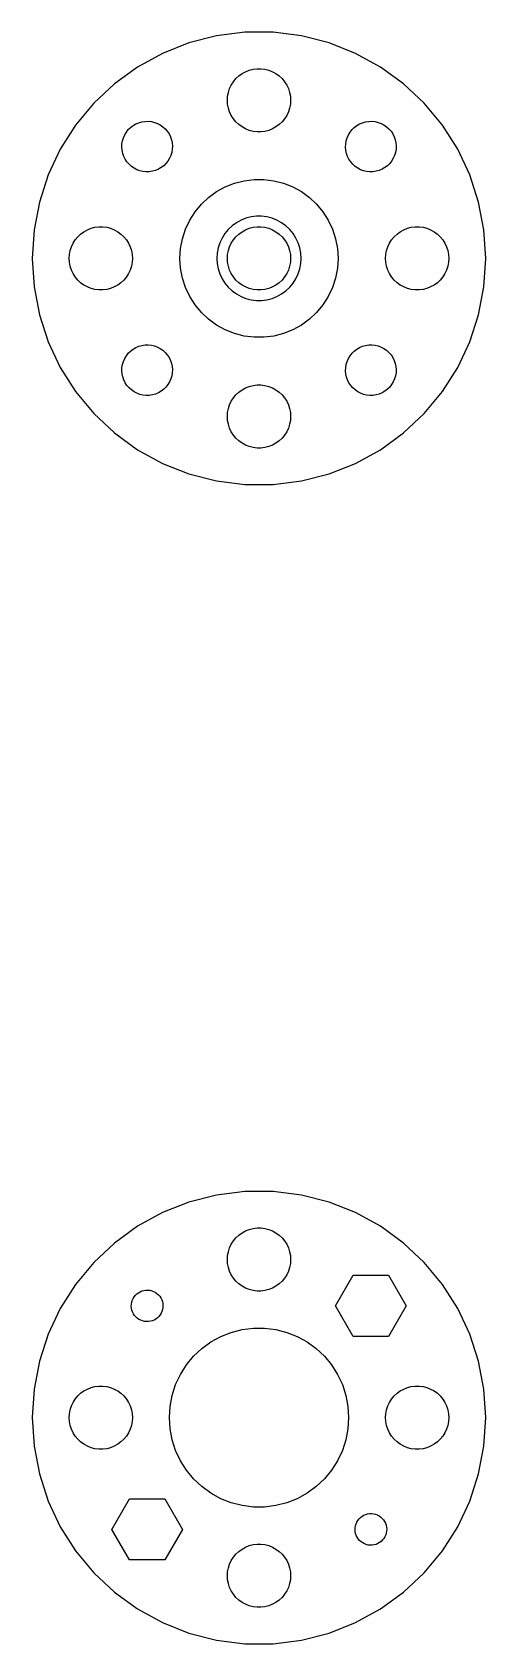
# Model space of a CAD drawing. Header units: metres. Extents: x -22 to 22, y -21 to 351.
# Drawn here: x -21.5 to 21.5, y 198.5 to 351.5 of the extents above; entities that cross this region are included whole.
import ezdxf

# ---------------------------------------------------------------- set-up
doc = ezdxf.new("R2010")
doc.units = ezdxf.units.M

msp = doc.modelspace()

# ---------------------------------------------------------------- linework, layer by layer
for p, q in [((-6.64386, 350.448), (-9.15425, 349.454)), ((-4.02869, 351.119), (-6.64386, 350.448)), ((-1.34999, 351.458), (-4.02869, 351.119)), ((1.34999, 351.458), (-1.34999, 351.458)), ((4.02869, 351.119), (1.34999, 351.458)), ((6.64386, 350.448), (4.02869, 351.119)), ((9.15425, 349.454), (6.64386, 350.448)), ((-9.15425, 349.454), (-11.5203, 348.153)), ((11.5203, 348.153), (9.15425, 349.454)), ((-11.5203, 348.153), (-13.7046, 346.566)), ((-2.1869, 347.054), (-1.91226, 347.312)), ((-1.91226, 347.312), (-1.60747, 347.533)), ((-1.60747, 347.533), (-1.27733, 347.714)), ((-1.27733, 347.714), (-0.927048, 347.853)), ((-0.927048, 347.853), (-0.562134, 347.947)), ((-0.562134, 347.947), (-0.18837, 347.994)), ((-0.18837, 347.994), (0.18837, 347.994)), ((0.18837, 347.994), (0.562134, 347.947)), ((0.562134, 347.947), (0.927048, 347.853)), ((0.927048, 347.853), (1.27733, 347.714)), ((1.27733, 347.714), (1.60747, 347.533)), ((1.60747, 347.533), (1.91226, 347.312)), ((1.91226, 347.312), (2.1869, 347.054)), ((13.7046, 346.566), (11.5203, 348.153)), ((-13.7046, 346.566), (-15.6728, 344.718)), ((-2.97633, 345.376), (-2.90575, 345.746)), ((-2.90575, 345.746), (-2.78932, 346.104)), ((-2.78932, 346.104), (-2.62891, 346.445)), ((-2.62891, 346.445), (-2.42705, 346.763)), ((-2.42705, 346.763), (-2.1869, 347.054)), ((2.1869, 347.054), (2.42705, 346.763)), ((2.42705, 346.763), (2.62891, 346.445)), ((2.62891, 346.445), (2.78932, 346.104)), ((2.78932, 346.104), (2.90575, 345.746)), ((2.90575, 345.746), (2.97633, 345.376)), ((15.6728, 344.718), (13.7046, 346.566)), ((-15.6728, 344.718), (-17.3939, 342.637)), ((-3, 345), (-2.97633, 345.376)), ((-2.97633, 344.624), (-3, 345)), ((-2.90575, 344.254), (-2.97633, 344.624)), ((-2.78932, 343.896), (-2.90575, 344.254)), ((2.90575, 344.254), (2.78932, 343.896)), ((2.97633, 344.624), (2.90575, 344.254)), ((2.97633, 345.376), (3, 345)), ((3, 345), (2.97633, 344.624)), ((17.3939, 342.637), (15.6728, 344.718)), ((-17.3939, 342.637), (-18.8406, 340.358)), ((-12.1752, 342.424), (-11.9351, 342.606)), ((-11.9351, 342.606), (-11.6741, 342.757)), ((-11.6741, 342.757), (-11.3963, 342.873)), ((-11.3963, 342.873), (-11.106, 342.955)), ((-11.106, 342.955), (-10.8078, 342.999)), ((-10.8078, 342.999), (-10.5065, 343.005)), ((-10.5065, 343.005), (-10.2067, 342.973)), ((-10.2067, 342.973), (-9.91331, 342.905)), ((-9.91331, 342.905), (-9.63083, 342.799)), ((-9.63083, 342.799), (-9.36372, 342.66)), ((-9.36372, 342.66), (-9.11624, 342.488)), ((-2.62891, 343.555), (-2.78932, 343.896)), ((-2.42705, 343.237), (-2.62891, 343.555)), ((-2.1869, 342.946), (-2.42705, 343.237)), ((-1.91226, 342.688), (-2.1869, 342.946)), ((-1.60747, 342.467), (-1.91226, 342.688)), ((1.91226, 342.688), (1.60747, 342.467)), ((2.1869, 342.946), (1.91226, 342.688)), ((2.42705, 343.237), (2.1869, 342.946)), ((2.62891, 343.555), (2.42705, 343.237)), ((2.78932, 343.896), (2.62891, 343.555)), ((9.03879, 342.424), (9.27885, 342.606)), ((9.27885, 342.606), (9.53987, 342.757)), ((9.53987, 342.757), (9.81772, 342.873)), ((9.81772, 342.873), (10.108, 342.955)), ((10.108, 342.955), (10.4062, 342.999)), ((10.4062, 342.999), (10.7075, 343.005)), ((10.7075, 343.005), (11.0072, 342.973)), ((11.0072, 342.973), (11.3007, 342.905)), ((11.3007, 342.905), (11.5832, 342.799)), ((11.5832, 342.799), (11.8503, 342.66)), ((11.8503, 342.66), (12.0977, 342.488)), ((18.8406, 340.358), (17.3939, 342.637)), ((-12.9939, 340.858), (-12.9436, 341.155)), ((-12.9436, 341.155), (-12.8565, 341.444)), ((-12.8565, 341.444), (-12.7339, 341.719)), ((-12.7339, 341.719), (-12.5777, 341.977)), ((-12.5777, 341.977), (-12.3905, 342.213)), ((-12.3905, 342.213), (-12.1752, 342.424)), ((-9.11624, 342.488), (-8.89226, 342.286)), ((-8.89226, 342.286), (-8.69533, 342.058)), ((-8.69533, 342.058), (-8.52853, 341.807)), ((-8.52853, 341.807), (-8.39452, 341.537)), ((-8.39452, 341.537), (-8.29539, 341.252)), ((-8.29539, 341.252), (-8.23274, 340.958)), ((-1.27733, 342.286), (-1.60747, 342.467)), ((-0.927048, 342.147), (-1.27733, 342.286)), ((-0.562134, 342.053), (-0.927048, 342.147)), ((-0.18837, 342.006), (-0.562134, 342.053)), ((0.18837, 342.006), (-0.18837, 342.006)), ((0.562134, 342.053), (0.18837, 342.006)), ((0.927048, 342.147), (0.562134, 342.053)), ((1.27733, 342.286), (0.927048, 342.147)), ((1.60747, 342.467), (1.27733, 342.286)), ((8.22014, 340.858), (8.2704, 341.155)), ((8.2704, 341.155), (8.35751, 341.444)), ((8.35751, 341.444), (8.4801, 341.719)), ((8.4801, 341.719), (8.63623, 341.977)), ((8.63623, 341.977), (8.82344, 342.213)), ((8.82344, 342.213), (9.03879, 342.424)), ((12.0977, 342.488), (12.3217, 342.286)), ((12.3217, 342.286), (12.5187, 342.058)), ((12.5187, 342.058), (12.6855, 341.807)), ((12.6855, 341.807), (12.8195, 341.537)), ((12.8195, 341.537), (12.9186, 341.252)), ((12.9186, 341.252), (12.9812, 340.958)), ((-18.8406, 340.358), (-19.9902, 337.915)), ((-13.0065, 340.557), (-12.9939, 340.858)), ((-12.9812, 340.256), (-13.0065, 340.557)), ((-12.9186, 339.962), (-12.9812, 340.256)), ((-12.8195, 339.677), (-12.9186, 339.962)), ((-12.6855, 339.407), (-12.8195, 339.677)), ((-8.4801, 339.495), (-8.63623, 339.237)), ((-8.35751, 339.77), (-8.4801, 339.495)), ((-8.2704, 340.059), (-8.35751, 339.77)), ((-8.22014, 340.356), (-8.2704, 340.059)), ((-8.23274, 340.958), (-8.20752, 340.657)), ((-8.20752, 340.657), (-8.22014, 340.356)), ((8.20752, 340.557), (8.22014, 340.858)), ((8.23274, 340.256), (8.20752, 340.557)), ((8.29539, 339.962), (8.23274, 340.256)), ((8.39452, 339.677), (8.29539, 339.962)), ((8.52853, 339.407), (8.39452, 339.677)), ((12.7339, 339.495), (12.5777, 339.237)), ((12.8565, 339.77), (12.7339, 339.495)), ((12.9436, 340.059), (12.8565, 339.77)), ((12.9939, 340.356), (12.9436, 340.059)), ((12.9812, 340.958), (13.0065, 340.657)), ((13.0065, 340.657), (12.9939, 340.356)), ((19.9902, 337.915), (18.8406, 340.358)), ((-12.5187, 339.156), (-12.6855, 339.407)), ((-12.3217, 338.928), (-12.5187, 339.156)), ((-12.0977, 338.726), (-12.3217, 338.928)), ((-11.8503, 338.554), (-12.0977, 338.726)), ((-11.5832, 338.414), (-11.8503, 338.554)), ((-11.3007, 338.309), (-11.5832, 338.414)), ((-11.0072, 338.241), (-11.3007, 338.309)), ((-10.7075, 338.209), (-11.0072, 338.241)), ((-10.4062, 338.215), (-10.7075, 338.209)), ((-10.108, 338.259), (-10.4062, 338.215)), ((-9.81772, 338.34), (-10.108, 338.259)), ((-9.53987, 338.457), (-9.81772, 338.34)), ((-9.27885, 338.608), (-9.53987, 338.457)), ((-9.03879, 338.79), (-9.27885, 338.608)), ((-8.82344, 339.001), (-9.03879, 338.79)), ((-8.63623, 339.237), (-8.82344, 339.001)), ((8.69533, 339.156), (8.52853, 339.407)), ((8.89226, 338.928), (8.69533, 339.156)), ((9.11624, 338.726), (8.89226, 338.928)), ((9.36372, 338.554), (9.11624, 338.726)), ((9.63083, 338.414), (9.36372, 338.554)), ((9.91331, 338.309), (9.63083, 338.414)), ((10.2067, 338.241), (9.91331, 338.309)), ((10.5065, 338.209), (10.2067, 338.241)), ((10.8078, 338.215), (10.5065, 338.209)), ((11.106, 338.259), (10.8078, 338.215)), ((11.3963, 338.34), (11.106, 338.259)), ((11.6741, 338.457), (11.3963, 338.34)), ((11.9351, 338.608), (11.6741, 338.457)), ((12.1752, 338.79), (11.9351, 338.608)), ((12.3905, 339.001), (12.1752, 338.79)), ((12.5777, 339.237), (12.3905, 339.001)), ((-19.9902, 337.915), (-20.8245, 335.347)), ((-4.01869, 336.332), (-3.19334, 336.786)), ((-3.19334, 336.786), (-2.31763, 337.133)), ((-2.31763, 337.133), (-1.40535, 337.367)), ((-1.40535, 337.367), (-0.470917, 337.485)), ((-0.470917, 337.485), (0.470917, 337.485)), ((0.470917, 337.485), (1.40535, 337.367)), ((1.40535, 337.367), (2.31763, 337.133)), ((2.31763, 337.133), (3.19334, 336.786)), ((3.19334, 336.786), (4.01869, 336.332)), ((20.8245, 335.347), (19.9902, 337.915)), ((-20.8245, 335.347), (-21.3305, 332.695)), ((-6.06763, 334.408), (-5.46725, 335.134)), ((-5.46725, 335.134), (-4.78067, 335.779)), ((-4.78067, 335.779), (-4.01869, 336.332)), ((4.01869, 336.332), (4.78067, 335.779)), ((4.78067, 335.779), (5.46725, 335.134)), ((5.46725, 335.134), (6.06763, 334.408)), ((21.3305, 332.695), (20.8245, 335.347)), ((-6.97331, 332.761), (-6.5723, 333.613)), ((-6.5723, 333.613), (-6.06763, 334.408)), ((-2.1433, 333.377), (-2.54968, 333.082)), ((-1.70311, 333.619), (-2.1433, 333.377)), ((-1.23605, 333.804), (-1.70311, 333.619)), ((-0.749512, 333.929), (-1.23605, 333.804)), ((-0.25116, 333.992), (-0.749512, 333.929)), ((0.25116, 333.992), (-0.25116, 333.992)), ((0.749512, 333.929), (0.25116, 333.992)), ((1.23605, 333.804), (0.749512, 333.929)), ((1.70311, 333.619), (1.23605, 333.804)), ((2.1433, 333.377), (1.70311, 333.619)), ((2.54968, 333.082), (2.1433, 333.377)), ((6.06763, 334.408), (6.5723, 333.613)), ((6.5723, 333.613), (6.97331, 332.761)), ((-21.3305, 332.695), (-21.5, 330)), ((-17.427, 331.763), (-17.1869, 332.054)), ((-17.1869, 332.054), (-16.9123, 332.312)), ((-16.9123, 332.312), (-16.6075, 332.533)), ((-16.6075, 332.533), (-16.2773, 332.714)), ((-16.2773, 332.714), (-15.927, 332.853)), ((-15.927, 332.853), (-15.5621, 332.947)), ((-15.5621, 332.947), (-15.1884, 332.994)), ((-15.1884, 332.994), (-14.8116, 332.994)), ((-14.8116, 332.994), (-14.4379, 332.947)), ((-14.4379, 332.947), (-14.0729, 332.853)), ((-14.0729, 332.853), (-13.7227, 332.714)), ((-13.7227, 332.714), (-13.3925, 332.533)), ((-13.3925, 332.533), (-13.0877, 332.312)), ((-13.0877, 332.312), (-12.8131, 332.054)), ((-12.8131, 332.054), (-12.5729, 331.763)), ((-7.44086, 330.94), (-7.26436, 331.865)), ((-7.26436, 331.865), (-6.97331, 332.761)), ((-3.50522, 331.927), (-3.7191, 331.472)), ((-3.23605, 332.351), (-3.50522, 331.927)), ((-2.91586, 332.738), (-3.23605, 332.351)), ((-2.54968, 333.082), (-2.91586, 332.738)), ((-2.42705, 331.763), (-2.1869, 332.054)), ((-2.1869, 332.054), (-1.91226, 332.312)), ((-1.91226, 332.312), (-1.60747, 332.533)), ((-1.60747, 332.533), (-1.27733, 332.714)), ((-1.27733, 332.714), (-0.927048, 332.853)), ((-0.927048, 332.853), (-0.562134, 332.947)), ((-0.562134, 332.947), (-0.18837, 332.994)), ((-0.18837, 332.994), (0.18837, 332.994)), ((0.18837, 332.994), (0.562134, 332.947)), ((0.562134, 332.947), (0.927048, 332.853)), ((0.927048, 332.853), (1.27733, 332.714)), ((1.27733, 332.714), (1.60747, 332.533)), ((1.60747, 332.533), (1.91226, 332.312)), ((1.91226, 332.312), (2.1869, 332.054)), ((2.1869, 332.054), (2.42705, 331.763)), ((2.91586, 332.738), (2.54968, 333.082)), ((3.23605, 332.351), (2.91586, 332.738)), ((3.50522, 331.927), (3.23605, 332.351)), ((3.7191, 331.472), (3.50522, 331.927)), ((6.97331, 332.761), (7.26436, 331.865)), ((7.26436, 331.865), (7.44086, 330.94)), ((12.5729, 331.763), (12.8131, 332.054)), ((12.8131, 332.054), (13.0877, 332.312)), ((13.0877, 332.312), (13.3925, 332.533)), ((13.3925, 332.533), (13.7227, 332.714)), ((13.7227, 332.714), (14.0729, 332.853)), ((14.0729, 332.853), (14.4379, 332.947)), ((14.4379, 332.947), (14.8116, 332.994)), ((14.8116, 332.994), (15.1884, 332.994)), ((15.1884, 332.994), (15.5621, 332.947)), ((15.5621, 332.947), (15.927, 332.853)), ((15.927, 332.853), (16.2773, 332.714)), ((16.2773, 332.714), (16.6075, 332.533)), ((16.6075, 332.533), (16.9123, 332.312)), ((16.9123, 332.312), (17.1869, 332.054)), ((17.1869, 332.054), (17.427, 331.763)), ((21.5, 330), (21.3305, 332.695)), ((-18, 330), (-17.9763, 330.376)), ((-17.9763, 330.376), (-17.9057, 330.746)), ((-17.9057, 330.746), (-17.7893, 331.104)), ((-17.7893, 331.104), (-17.6289, 331.445)), ((-17.6289, 331.445), (-17.427, 331.763)), ((-12.5729, 331.763), (-12.3711, 331.445)), ((-12.3711, 331.445), (-12.2107, 331.104)), ((-12.2107, 331.104), (-12.0942, 330.746)), ((-12.0942, 330.746), (-12.0237, 330.376)), ((-12.0237, 330.376), (-12, 330)), ((-7.5, 330), (-7.44086, 330.94)), ((-3.96844, 330.501), (-4, 330)), ((-3.87433, 330.995), (-3.96844, 330.501)), ((-3.7191, 331.472), (-3.87433, 330.995)), ((-3, 330), (-2.97633, 330.376)), ((-2.97633, 330.376), (-2.90575, 330.746)), ((-2.90575, 330.746), (-2.78932, 331.104)), ((-2.78932, 331.104), (-2.62891, 331.445)), ((-2.62891, 331.445), (-2.42705, 331.763)), ((2.42705, 331.763), (2.62891, 331.445)), ((2.62891, 331.445), (2.78932, 331.104)), ((2.78932, 331.104), (2.90575, 330.746)), ((2.90575, 330.746), (2.97633, 330.376)), ((2.97633, 330.376), (3, 330)), ((3.87433, 330.995), (3.7191, 331.472)), ((3.96844, 330.501), (3.87433, 330.995)), ((4, 330), (3.96844, 330.501)), ((7.44086, 330.94), (7.5, 330)), ((12, 330), (12.0237, 330.376)), ((12.0237, 330.376), (12.0942, 330.746)), ((12.0942, 330.746), (12.2107, 331.104)), ((12.2107, 331.104), (12.3711, 331.445)), ((12.3711, 331.445), (12.5729, 331.763)), ((17.427, 331.763), (17.6289, 331.445)), ((17.6289, 331.445), (17.7893, 331.104)), ((17.7893, 331.104), (17.9057, 330.746)), ((17.9057, 330.746), (17.9763, 330.376)), ((17.9763, 330.376), (18, 330)), ((-21.5, 330), (-21.3305, 327.305)), ((-17.9763, 329.624), (-18, 330)), ((-17.9057, 329.254), (-17.9763, 329.624)), ((-17.7893, 328.896), (-17.9057, 329.254)), ((-17.6289, 328.555), (-17.7893, 328.896)), ((-12.2107, 328.896), (-12.3711, 328.555)), ((-12.0942, 329.254), (-12.2107, 328.896)), ((-12.0237, 329.624), (-12.0942, 329.254)), ((-12, 330), (-12.0237, 329.624)), ((-7.44086, 329.06), (-7.5, 330)), ((-7.26436, 328.135), (-7.44086, 329.06)), ((-4, 330), (-3.96844, 329.499)), ((-3.96844, 329.499), (-3.87433, 329.005)), ((-3.87433, 329.005), (-3.7191, 328.528)), ((-2.97633, 329.624), (-3, 330)), ((-2.90575, 329.254), (-2.97633, 329.624)), ((-2.78932, 328.896), (-2.90575, 329.254)), ((-2.62891, 328.555), (-2.78932, 328.896)), ((2.78932, 328.896), (2.62891, 328.555)), ((2.90575, 329.254), (2.78932, 328.896)), ((2.97633, 329.624), (2.90575, 329.254)), ((3, 330), (2.97633, 329.624)), ((3.7191, 328.528), (3.87433, 329.005)), ((3.87433, 329.005), (3.96844, 329.499)), ((3.96844, 329.499), (4, 330)), ((7.44086, 329.06), (7.26436, 328.135)), ((7.5, 330), (7.44086, 329.06)), ((12.0237, 329.624), (12, 330)), ((12.0942, 329.254), (12.0237, 329.624)), ((12.2107, 328.896), (12.0942, 329.254)), ((12.3711, 328.555), (12.2107, 328.896)), ((17.7893, 328.896), (17.6289, 328.555)), ((17.9057, 329.254), (17.7893, 328.896)), ((17.9763, 329.624), (17.9057, 329.254)), ((18, 330), (17.9763, 329.624)), ((21.3305, 327.305), (21.5, 330)), ((-21.3305, 327.305), (-20.8245, 324.653)), ((-17.427, 328.237), (-17.6289, 328.555)), ((-17.1869, 327.946), (-17.427, 328.237)), ((-16.9123, 327.688), (-17.1869, 327.946)), ((-16.6075, 327.467), (-16.9123, 327.688)), ((-16.2773, 327.286), (-16.6075, 327.467)), ((-15.927, 327.147), (-16.2773, 327.286)), ((-13.7227, 327.286), (-14.0729, 327.147)), ((-13.3925, 327.467), (-13.7227, 327.286)), ((-13.0877, 327.688), (-13.3925, 327.467)), ((-12.8131, 327.946), (-13.0877, 327.688)), ((-12.5729, 328.237), (-12.8131, 327.946)), ((-12.3711, 328.555), (-12.5729, 328.237)), ((-6.97331, 327.239), (-7.26436, 328.135)), ((-3.7191, 328.528), (-3.50522, 328.073)), ((-3.50522, 328.073), (-3.23605, 327.649)), ((-3.23605, 327.649), (-2.91586, 327.262)), ((-2.91586, 327.262), (-2.54968, 326.918)), ((-2.42705, 328.237), (-2.62891, 328.555)), ((-2.1869, 327.946), (-2.42705, 328.237)), ((-1.91226, 327.688), (-2.1869, 327.946)), ((-1.60747, 327.467), (-1.91226, 327.688)), ((-1.27733, 327.286), (-1.60747, 327.467)), ((-0.927048, 327.147), (-1.27733, 327.286)), ((1.27733, 327.286), (0.927048, 327.147)), ((1.60747, 327.467), (1.27733, 327.286)), ((1.91226, 327.688), (1.60747, 327.467)), ((2.1869, 327.946), (1.91226, 327.688)), ((2.42705, 328.237), (2.1869, 327.946)), ((2.62891, 328.555), (2.42705, 328.237)), ((2.54968, 326.918), (2.91586, 327.262)), ((2.91586, 327.262), (3.23605, 327.649)), ((3.23605, 327.649), (3.50522, 328.073)), ((3.50522, 328.073), (3.7191, 328.528)), ((7.26436, 328.135), (6.97331, 327.239)), ((12.5729, 328.237), (12.3711, 328.555)), ((12.8131, 327.946), (12.5729, 328.237)), ((13.0877, 327.688), (12.8131, 327.946)), ((13.3925, 327.467), (13.0877, 327.688)), ((13.7227, 327.286), (13.3925, 327.467)), ((14.0729, 327.147), (13.7227, 327.286)), ((16.2773, 327.286), (15.927, 327.147)), ((16.6075, 327.467), (16.2773, 327.286)), ((16.9123, 327.688), (16.6075, 327.467)), ((17.1869, 327.946), (16.9123, 327.688)), ((17.427, 328.237), (17.1869, 327.946)), ((17.6289, 328.555), (17.427, 328.237)), ((20.8245, 324.653), (21.3305, 327.305)), ((-15.5621, 327.053), (-15.927, 327.147)), ((-15.1884, 327.006), (-15.5621, 327.053)), ((-14.8116, 327.006), (-15.1884, 327.006)), ((-14.4379, 327.053), (-14.8116, 327.006)), ((-14.0729, 327.147), (-14.4379, 327.053)), ((-6.5723, 326.387), (-6.97331, 327.239)), ((-6.06763, 325.592), (-6.5723, 326.387)), ((-2.54968, 326.918), (-2.1433, 326.623)), ((-2.1433, 326.623), (-1.70311, 326.381)), ((-1.70311, 326.381), (-1.23605, 326.196)), ((-1.23605, 326.196), (-0.749512, 326.071)), ((-0.562134, 327.053), (-0.927048, 327.147)), ((-0.749512, 326.071), (-0.25116, 326.008)), ((-0.18837, 327.006), (-0.562134, 327.053)), ((-0.25116, 326.008), (0.25116, 326.008)), ((0.18837, 327.006), (-0.18837, 327.006)), ((0.562134, 327.053), (0.18837, 327.006)), ((0.25116, 326.008), (0.749512, 326.071)), ((0.927048, 327.147), (0.562134, 327.053)), ((0.749512, 326.071), (1.23605, 326.196)), ((1.23605, 326.196), (1.70311, 326.381)), ((1.70311, 326.381), (2.1433, 326.623)), ((2.1433, 326.623), (2.54968, 326.918)), ((6.5723, 326.387), (6.06763, 325.592)), ((6.97331, 327.239), (6.5723, 326.387)), ((14.4379, 327.053), (14.0729, 327.147)), ((14.8116, 327.006), (14.4379, 327.053)), ((15.1884, 327.006), (14.8116, 327.006)), ((15.5621, 327.053), (15.1884, 327.006)), ((15.927, 327.147), (15.5621, 327.053)), ((-20.8245, 324.653), (-19.9902, 322.085)), ((-5.46725, 324.866), (-6.06763, 325.592)), ((-4.78067, 324.221), (-5.46725, 324.866)), ((-4.01869, 323.668), (-4.78067, 324.221)), ((4.78067, 324.221), (4.01869, 323.668)), ((5.46725, 324.866), (4.78067, 324.221)), ((6.06763, 325.592), (5.46725, 324.866)), ((19.9902, 322.085), (20.8245, 324.653)), ((-3.19334, 323.214), (-4.01869, 323.668)), ((-2.31763, 322.867), (-3.19334, 323.214)), ((-1.40535, 322.633), (-2.31763, 322.867)), ((2.31763, 322.867), (1.40535, 322.633)), ((3.19334, 323.214), (2.31763, 322.867)), ((4.01869, 323.668), (3.19334, 323.214)), ((-19.9902, 322.085), (-18.8406, 319.642)), ((-12.3905, 320.999), (-12.1752, 321.21)), ((-12.1752, 321.21), (-11.9351, 321.392)), ((-11.9351, 321.392), (-11.6741, 321.543)), ((-11.6741, 321.543), (-11.3963, 321.66)), ((-11.3963, 321.66), (-11.106, 321.741)), ((-11.106, 321.741), (-10.8078, 321.785)), ((-10.8078, 321.785), (-10.5065, 321.791)), ((-10.5065, 321.791), (-10.2067, 321.759)), ((-10.2067, 321.759), (-9.91331, 321.691)), ((-9.91331, 321.691), (-9.63083, 321.586)), ((-9.63083, 321.586), (-9.36372, 321.446)), ((-9.36372, 321.446), (-9.11624, 321.274)), ((-9.11624, 321.274), (-8.89226, 321.072)), ((-0.470917, 322.515), (-1.40535, 322.633)), ((0.470917, 322.515), (-0.470917, 322.515)), ((1.40535, 322.633), (0.470917, 322.515)), ((8.82344, 320.999), (9.03879, 321.21)), ((9.03879, 321.21), (9.27885, 321.392)), ((9.27885, 321.392), (9.53987, 321.543)), ((9.53987, 321.543), (9.81772, 321.66)), ((9.81772, 321.66), (10.108, 321.741)), ((10.108, 321.741), (10.4062, 321.785)), ((10.4062, 321.785), (10.7075, 321.791)), ((10.7075, 321.791), (11.0072, 321.759)), ((11.0072, 321.759), (11.3007, 321.691)), ((11.3007, 321.691), (11.5832, 321.586)), ((11.5832, 321.586), (11.8503, 321.446)), ((11.8503, 321.446), (12.0977, 321.274)), ((12.0977, 321.274), (12.3217, 321.072)), ((18.8406, 319.642), (19.9902, 322.085)), ((-18.8406, 319.642), (-17.3939, 317.363)), ((-13.0065, 319.343), (-12.9939, 319.644)), ((-12.9939, 319.644), (-12.9436, 319.941)), ((-12.9436, 319.941), (-12.8565, 320.23)), ((-12.8565, 320.23), (-12.7339, 320.505)), ((-12.7339, 320.505), (-12.5777, 320.763)), ((-12.5777, 320.763), (-12.3905, 320.999)), ((-8.89226, 321.072), (-8.69533, 320.844)), ((-8.69533, 320.844), (-8.52853, 320.593)), ((-8.52853, 320.593), (-8.39452, 320.323)), ((-8.39452, 320.323), (-8.29539, 320.038)), ((-8.29539, 320.038), (-8.23274, 319.744)), ((-8.23274, 319.744), (-8.20752, 319.443)), ((8.20752, 319.343), (8.22014, 319.644)), ((8.22014, 319.644), (8.2704, 319.941)), ((8.2704, 319.941), (8.35751, 320.23)), ((8.35751, 320.23), (8.4801, 320.505)), ((8.4801, 320.505), (8.63623, 320.763)), ((8.63623, 320.763), (8.82344, 320.999)), ((12.3217, 321.072), (12.5187, 320.844)), ((12.5187, 320.844), (12.6855, 320.593)), ((12.6855, 320.593), (12.8195, 320.323)), ((12.8195, 320.323), (12.9186, 320.038)), ((12.9186, 320.038), (12.9812, 319.744)), ((12.9812, 319.744), (13.0065, 319.443)), ((17.3939, 317.363), (18.8406, 319.642)), ((-12.9812, 319.042), (-13.0065, 319.343)), ((-12.9186, 318.748), (-12.9812, 319.042)), ((-12.8195, 318.463), (-12.9186, 318.748)), ((-12.6855, 318.193), (-12.8195, 318.463)), ((-12.5187, 317.942), (-12.6855, 318.193)), ((-8.4801, 318.281), (-8.63623, 318.023)), ((-8.35751, 318.556), (-8.4801, 318.281)), ((-8.2704, 318.845), (-8.35751, 318.556)), ((-8.22014, 319.142), (-8.2704, 318.845)), ((-8.20752, 319.443), (-8.22014, 319.142)), ((8.23274, 319.042), (8.20752, 319.343)), ((8.29539, 318.748), (8.23274, 319.042)), ((8.39452, 318.463), (8.29539, 318.748)), ((8.52853, 318.193), (8.39452, 318.463)), ((8.69533, 317.942), (8.52853, 318.193)), ((12.7339, 318.281), (12.5777, 318.023)), ((12.8565, 318.556), (12.7339, 318.281)), ((12.9436, 318.845), (12.8565, 318.556)), ((12.9939, 319.142), (12.9436, 318.845)), ((13.0065, 319.443), (12.9939, 319.142)), ((-17.3939, 317.363), (-15.6728, 315.282)), ((-12.3217, 317.714), (-12.5187, 317.942)), ((-12.0977, 317.512), (-12.3217, 317.714)), ((-11.8503, 317.34), (-12.0977, 317.512)), ((-11.5832, 317.201), (-11.8503, 317.34)), ((-11.3007, 317.095), (-11.5832, 317.201)), ((-11.0072, 317.027), (-11.3007, 317.095)), ((-10.7075, 316.995), (-11.0072, 317.027)), ((-10.4062, 317.001), (-10.7075, 316.995)), ((-10.108, 317.045), (-10.4062, 317.001)), ((-9.81772, 317.127), (-10.108, 317.045)), ((-9.53987, 317.243), (-9.81772, 317.127)), ((-9.27885, 317.394), (-9.53987, 317.243)), ((-9.03879, 317.576), (-9.27885, 317.394)), ((-8.82344, 317.787), (-9.03879, 317.576)), ((-8.63623, 318.023), (-8.82344, 317.787)), ((-2.62891, 316.445), (-2.42705, 316.763)), ((-2.42705, 316.763), (-2.1869, 317.054)), ((-2.1869, 317.054), (-1.91226, 317.312)), ((-1.91226, 317.312), (-1.60747, 317.533)), ((-1.60747, 317.533), (-1.27733, 317.714)), ((-1.27733, 317.714), (-0.927048, 317.853)), ((-0.927048, 317.853), (-0.562134, 317.947)), ((-0.562134, 317.947), (-0.18837, 317.994)), ((-0.18837, 317.994), (0.18837, 317.994)), ((0.18837, 317.994), (0.562134, 317.947)), ((0.562134, 317.947), (0.927048, 317.853)), ((0.927048, 317.853), (1.27733, 317.714)), ((1.27733, 317.714), (1.60747, 317.533)), ((1.60747, 317.533), (1.91226, 317.312)), ((1.91226, 317.312), (2.1869, 317.054)), ((2.1869, 317.054), (2.42705, 316.763)), ((2.42705, 316.763), (2.62891, 316.445)), ((8.89226, 317.714), (8.69533, 317.942)), ((9.11624, 317.512), (8.89226, 317.714)), ((9.36372, 317.34), (9.11624, 317.512)), ((9.63083, 317.201), (9.36372, 317.34)), ((9.91331, 317.095), (9.63083, 317.201)), ((10.2067, 317.027), (9.91331, 317.095)), ((10.5065, 316.995), (10.2067, 317.027)), ((10.8078, 317.001), (10.5065, 316.995)), ((11.106, 317.045), (10.8078, 317.001)), ((11.3963, 317.127), (11.106, 317.045)), ((11.6741, 317.243), (11.3963, 317.127)), ((11.9351, 317.394), (11.6741, 317.243)), ((12.1752, 317.576), (11.9351, 317.394)), ((12.3905, 317.787), (12.1752, 317.576)), ((12.5777, 318.023), (12.3905, 317.787)), ((15.6728, 315.282), (17.3939, 317.363)), ((-15.6728, 315.282), (-13.7046, 313.434)), ((-3, 315), (-2.97633, 315.376)), ((-2.97633, 315.376), (-2.90575, 315.746)), ((-2.90575, 315.746), (-2.78932, 316.104)), ((-2.78932, 316.104), (-2.62891, 316.445)), ((2.62891, 316.445), (2.78932, 316.104)), ((2.78932, 316.104), (2.90575, 315.746)), ((2.90575, 315.746), (2.97633, 315.376)), ((2.97633, 315.376), (3, 315)), ((13.7046, 313.434), (15.6728, 315.282)), ((-2.97633, 314.624), (-3, 315)), ((-2.90575, 314.254), (-2.97633, 314.624)), ((-2.78932, 313.896), (-2.90575, 314.254)), ((-2.62891, 313.555), (-2.78932, 313.896)), ((-2.42705, 313.237), (-2.62891, 313.555)), ((2.62891, 313.555), (2.42705, 313.237)), ((2.78932, 313.896), (2.62891, 313.555)), ((2.90575, 314.254), (2.78932, 313.896)), ((2.97633, 314.624), (2.90575, 314.254)), ((3, 315), (2.97633, 314.624)), ((-13.7046, 313.434), (-11.5203, 311.847)), ((-2.1869, 312.946), (-2.42705, 313.237)), ((-1.91226, 312.688), (-2.1869, 312.946)), ((-1.60747, 312.467), (-1.91226, 312.688)), ((-1.27733, 312.286), (-1.60747, 312.467)), ((-0.927048, 312.147), (-1.27733, 312.286)), ((-0.562134, 312.053), (-0.927048, 312.147)), ((-0.18837, 312.006), (-0.562134, 312.053)), ((0.18837, 312.006), (-0.18837, 312.006)), ((0.562134, 312.053), (0.18837, 312.006)), ((0.927048, 312.147), (0.562134, 312.053)), ((1.27733, 312.286), (0.927048, 312.147)), ((1.60747, 312.467), (1.27733, 312.286)), ((1.91226, 312.688), (1.60747, 312.467)), ((2.1869, 312.946), (1.91226, 312.688)), ((2.42705, 313.237), (2.1869, 312.946)), ((11.5203, 311.847), (13.7046, 313.434)), ((-11.5203, 311.847), (-9.15425, 310.546)), ((-9.15425, 310.546), (-6.64386, 309.552)), ((6.64386, 309.552), (9.15425, 310.546)), ((9.15425, 310.546), (11.5203, 311.847)), ((-6.64386, 309.552), (-4.02869, 308.881)), ((4.02869, 308.881), (6.64386, 309.552)), ((-4.02869, 308.881), (-1.34999, 308.542)), ((-1.34999, 308.542), (1.34999, 308.542)), ((1.34999, 308.542), (4.02869, 308.881)), ((-6.64386, 240.448), (-9.15425, 239.454)), ((-4.02869, 241.119), (-6.64386, 240.448)), ((-1.34999, 241.458), (-4.02869, 241.119)), ((1.34999, 241.458), (-1.34999, 241.458)), ((4.02869, 241.119), (1.34999, 241.458)), ((6.64386, 240.448), (4.02869, 241.119)), ((9.15425, 239.454), (6.64386, 240.448)), ((-9.15425, 239.454), (-11.5203, 238.153)), ((11.5203, 238.153), (9.15425, 239.454)), ((-11.5203, 238.153), (-13.7046, 236.566)), ((-2.42705, 236.763), (-2.1869, 237.054)), ((-2.1869, 237.054), (-1.91226, 237.312)), ((-1.91226, 237.312), (-1.60747, 237.533)), ((-1.60747, 237.533), (-1.27733, 237.714)), ((-1.27733, 237.714), (-0.927048, 237.853)), ((-0.927048, 237.853), (-0.562134, 237.947)), ((-0.562134, 237.947), (-0.18837, 237.994)), ((-0.18837, 237.994), (0.18837, 237.994)), ((0.18837, 237.994), (0.562134, 237.947)), ((0.562134, 237.947), (0.927048, 237.853)), ((0.927048, 237.853), (1.27733, 237.714)), ((1.27733, 237.714), (1.60747, 237.533)), ((1.60747, 237.533), (1.91226, 237.312)), ((1.91226, 237.312), (2.1869, 237.054)), ((2.1869, 237.054), (2.42705, 236.763)), ((13.7046, 236.566), (11.5203, 238.153)), ((-13.7046, 236.566), (-15.6728, 234.718)), ((-2.97633, 235.376), (-2.90575, 235.746)), ((-2.90575, 235.746), (-2.78932, 236.104)), ((-2.78932, 236.104), (-2.62891, 236.445)), ((-2.62891, 236.445), (-2.42705, 236.763)), ((2.42705, 236.763), (2.62891, 236.445)), ((2.62891, 236.445), (2.78932, 236.104)), ((2.78932, 236.104), (2.90575, 235.746)), ((2.90575, 235.746), (2.97633, 235.376)), ((15.6728, 234.718), (13.7046, 236.566)), ((-15.6728, 234.718), (-17.3939, 232.637)), ((-3, 235), (-2.97633, 235.376)), ((-2.97633, 234.624), (-3, 235)), ((-2.90575, 234.254), (-2.97633, 234.624)), ((-2.78932, 233.896), (-2.90575, 234.254)), ((2.90575, 234.254), (2.78932, 233.896)), ((2.97633, 234.624), (2.90575, 234.254)), ((2.97633, 235.376), (3, 235)), ((3, 235), (2.97633, 234.624)), ((17.3939, 232.637), (15.6728, 234.718)), ((-17.3939, 232.637), (-18.8406, 230.358)), ((-2.62891, 233.555), (-2.78932, 233.896)), ((-2.42705, 233.237), (-2.62891, 233.555)), ((-2.1869, 232.946), (-2.42705, 233.237)), ((-1.91226, 232.688), (-2.1869, 232.946)), ((-1.60747, 232.467), (-1.91226, 232.688)), ((-1.27733, 232.286), (-1.60747, 232.467)), ((1.60747, 232.467), (1.27733, 232.286)), ((1.91226, 232.688), (1.60747, 232.467)), ((2.1869, 232.946), (1.91226, 232.688)), ((2.42705, 233.237), (2.1869, 232.946)), ((2.62891, 233.555), (2.42705, 233.237)), ((2.78932, 233.896), (2.62891, 233.555)), ((7.26039, 230.607), (8.93369, 233.505)), ((8.93369, 233.505), (12.2803, 233.505)), ((12.2803, 233.505), (13.9536, 230.607)), ((18.8406, 230.358), (17.3939, 232.637)), ((-12.0988, 230.764), (-12.0674, 230.95)), ((-12.0674, 230.95), (-12.0129, 231.13)), ((-12.0129, 231.13), (-11.9363, 231.302)), ((-11.9363, 231.302), (-11.8387, 231.463)), ((-11.8387, 231.463), (-11.7217, 231.611)), ((-11.7217, 231.611), (-11.5871, 231.742)), ((-11.5871, 231.742), (-11.4371, 231.856)), ((-11.4371, 231.856), (-11.2739, 231.951)), ((-11.2739, 231.951), (-11.1003, 232.024)), ((-11.1003, 232.024), (-10.9189, 232.074)), ((-10.9189, 232.074), (-10.7325, 232.102)), ((-10.7325, 232.102), (-10.5442, 232.106)), ((-10.5442, 232.106), (-10.3568, 232.086)), ((-10.3568, 232.086), (-10.1734, 232.043)), ((-10.1734, 232.043), (-9.99689, 231.977)), ((-9.99689, 231.977), (-9.82996, 231.89)), ((-9.82996, 231.89), (-9.67528, 231.783)), ((-9.67528, 231.783), (-9.53528, 231.656)), ((-9.53528, 231.656), (-9.4122, 231.514)), ((-9.4122, 231.514), (-9.30795, 231.357)), ((-9.30795, 231.357), (-9.2242, 231.188)), ((-9.2242, 231.188), (-9.16225, 231.01)), ((-9.16225, 231.01), (-9.12308, 230.826)), ((-0.927048, 232.147), (-1.27733, 232.286)), ((-0.562134, 232.053), (-0.927048, 232.147)), ((-0.18837, 232.006), (-0.562134, 232.053)), ((0.18837, 232.006), (-0.18837, 232.006)), ((0.562134, 232.053), (0.18837, 232.006)), ((0.927048, 232.147), (0.562134, 232.053)), ((1.27733, 232.286), (0.927048, 232.147)), ((-18.8406, 230.358), (-19.9902, 227.915)), ((-12.1067, 230.576), (-12.0988, 230.764)), ((-12.0909, 230.388), (-12.1067, 230.576)), ((-12.0517, 230.204), (-12.0909, 230.388)), ((-11.9898, 230.026), (-12.0517, 230.204)), ((-11.906, 229.857), (-11.9898, 230.026)), ((-11.8018, 229.7), (-11.906, 229.857)), ((-11.6787, 229.557), (-11.8018, 229.7)), ((-11.5387, 229.431), (-11.6787, 229.557)), ((-11.384, 229.324), (-11.5387, 229.431)), ((-9.62686, 229.471), (-9.7769, 229.358)), ((-9.49228, 229.603), (-9.62686, 229.471)), ((-9.37527, 229.751), (-9.49228, 229.603)), ((-9.27768, 229.912), (-9.37527, 229.751)), ((-9.20107, 230.084), (-9.27768, 229.912)), ((-9.14662, 230.264), (-9.20107, 230.084)), ((-9.1152, 230.45), (-9.14662, 230.264)), ((-9.12308, 230.826), (-9.10732, 230.638)), ((-9.10732, 230.638), (-9.1152, 230.45)), ((8.9337, 227.709), (7.26039, 230.607)), ((13.9536, 230.607), (12.2803, 227.709)), ((19.9902, 227.915), (18.8406, 230.358)), ((-19.9902, 227.915), (-20.8245, 225.347)), ((-11.2171, 229.237), (-11.384, 229.324)), ((-11.0405, 229.171), (-11.2171, 229.237)), ((-10.8571, 229.128), (-11.0405, 229.171)), ((-10.6698, 229.108), (-10.8571, 229.128)), ((-10.4815, 229.112), (-10.6698, 229.108)), ((-10.2951, 229.14), (-10.4815, 229.112)), ((-10.1137, 229.19), (-10.2951, 229.14)), ((-9.94003, 229.263), (-10.1137, 229.19)), ((-9.7769, 229.358), (-9.94003, 229.263)), ((-3.61911, 227.691), (-2.62663, 228.084)), ((-2.62663, 228.084), (-1.59273, 228.349)), ((-1.59273, 228.349), (-0.533707, 228.483)), ((-0.533707, 228.483), (0.533707, 228.483)), ((0.533707, 228.483), (1.59273, 228.349)), ((1.59273, 228.349), (2.62663, 228.084)), ((2.62663, 228.084), (3.61911, 227.691)), ((20.8245, 225.347), (19.9902, 227.915)), ((-6.19623, 225.819), (-5.41809, 226.549)), ((-5.41809, 226.549), (-4.55452, 227.177)), ((-4.55452, 227.177), (-3.61911, 227.691)), ((3.61911, 227.691), (4.55452, 227.177)), ((4.55452, 227.177), (5.41809, 226.549)), ((5.41809, 226.549), (6.19623, 225.819)), ((12.2803, 227.709), (8.9337, 227.709)), ((-20.8245, 225.347), (-21.3305, 222.695)), ((-7.44859, 224.095), (-6.87663, 224.996)), ((-6.87663, 224.996), (-6.19623, 225.819)), ((6.19623, 225.819), (6.87663, 224.996)), ((6.87663, 224.996), (7.44859, 224.095)), ((21.3305, 222.695), (20.8245, 225.347)), ((-7.90309, 223.129), (-7.44859, 224.095)), ((7.44859, 224.095), (7.90309, 223.129)), ((-21.3305, 222.695), (-21.5, 220)), ((-17.6289, 221.445), (-17.427, 221.763)), ((-17.427, 221.763), (-17.1869, 222.054)), ((-17.1869, 222.054), (-16.9123, 222.312)), ((-16.9123, 222.312), (-16.6075, 222.533)), ((-16.6075, 222.533), (-16.2773, 222.714)), ((-16.2773, 222.714), (-15.927, 222.853)), ((-15.927, 222.853), (-15.5621, 222.947)), ((-15.5621, 222.947), (-15.1884, 222.994)), ((-15.1884, 222.994), (-14.8116, 222.994)), ((-14.8116, 222.994), (-14.4379, 222.947)), ((-14.4379, 222.947), (-14.0729, 222.853)), ((-14.0729, 222.853), (-13.7227, 222.714)), ((-13.7227, 222.714), (-13.3925, 222.533)), ((-13.3925, 222.533), (-13.0877, 222.312)), ((-13.0877, 222.312), (-12.8131, 222.054)), ((-12.8131, 222.054), (-12.5729, 221.763)), ((-12.5729, 221.763), (-12.3711, 221.445)), ((-8.43297, 221.065), (-8.23296, 222.114)), ((-8.23296, 222.114), (-7.90309, 223.129)), ((7.90309, 223.129), (8.23296, 222.114)), ((8.23296, 222.114), (8.43297, 221.065)), ((12.3711, 221.445), (12.5729, 221.763)), ((12.5729, 221.763), (12.8131, 222.054)), ((12.8131, 222.054), (13.0877, 222.312)), ((13.0877, 222.312), (13.3925, 222.533)), ((13.3925, 222.533), (13.7227, 222.714)), ((13.7227, 222.714), (14.0729, 222.853)), ((14.0729, 222.853), (14.4379, 222.947)), ((14.4379, 222.947), (14.8116, 222.994)), ((14.8116, 222.994), (15.1884, 222.994)), ((15.1884, 222.994), (15.5621, 222.947)), ((15.5621, 222.947), (15.927, 222.853)), ((15.927, 222.853), (16.2773, 222.714)), ((16.2773, 222.714), (16.6075, 222.533)), ((16.6075, 222.533), (16.9123, 222.312)), ((16.9123, 222.312), (17.1869, 222.054)), ((17.1869, 222.054), (17.427, 221.763)), ((17.427, 221.763), (17.6289, 221.445)), ((21.5, 220), (21.3305, 222.695)), ((-18, 220), (-17.9763, 220.376)), ((-17.9763, 220.376), (-17.9057, 220.746)), ((-17.9057, 220.746), (-17.7893, 221.104)), ((-17.7893, 221.104), (-17.6289, 221.445)), ((-12.3711, 221.445), (-12.2107, 221.104)), ((-12.2107, 221.104), (-12.0942, 220.746)), ((-12.0942, 220.746), (-12.0237, 220.376)), ((-12.0237, 220.376), (-12, 220)), ((-8.5, 220), (-8.43297, 221.065)), ((8.43297, 221.065), (8.5, 220)), ((12, 220), (12.0237, 220.376)), ((12.0237, 220.376), (12.0942, 220.746)), ((12.0942, 220.746), (12.2107, 221.104)), ((12.2107, 221.104), (12.3711, 221.445)), ((17.6289, 221.445), (17.7893, 221.104)), ((17.7893, 221.104), (17.9057, 220.746)), ((17.9057, 220.746), (17.9763, 220.376)), ((17.9763, 220.376), (18, 220)), ((-21.5, 220), (-21.3305, 217.305)), ((-17.9763, 219.624), (-18, 220)), ((-17.9057, 219.254), (-17.9763, 219.624)), ((-17.7893, 218.896), (-17.9057, 219.254)), ((-17.6289, 218.555), (-17.7893, 218.896)), ((-12.2107, 218.896), (-12.3711, 218.555)), ((-12.0942, 219.254), (-12.2107, 218.896)), ((-12.0237, 219.624), (-12.0942, 219.254)), ((-12, 220), (-12.0237, 219.624)), ((-8.43297, 218.935), (-8.5, 220)), ((-8.23296, 217.886), (-8.43297, 218.935)), ((8.43297, 218.935), (8.23296, 217.886)), ((8.5, 220), (8.43297, 218.935)), ((12.0237, 219.624), (12, 220)), ((12.0942, 219.254), (12.0237, 219.624)), ((12.2107, 218.896), (12.0942, 219.254)), ((12.3711, 218.555), (12.2107, 218.896)), ((17.7893, 218.896), (17.6289, 218.555)), ((17.9057, 219.254), (17.7893, 218.896)), ((17.9763, 219.624), (17.9057, 219.254)), ((18, 220), (17.9763, 219.624)), ((21.3305, 217.305), (21.5, 220)), ((-21.3305, 217.305), (-20.8245, 214.653)), ((-17.427, 218.237), (-17.6289, 218.555)), ((-17.1869, 217.946), (-17.427, 218.237)), ((-16.9123, 217.688), (-17.1869, 217.946)), ((-16.6075, 217.467), (-16.9123, 217.688)), ((-16.2773, 217.286), (-16.6075, 217.467)), ((-15.927, 217.147), (-16.2773, 217.286)), ((-15.5621, 217.053), (-15.927, 217.147)), ((-14.0729, 217.147), (-14.4379, 217.053)), ((-13.7227, 217.286), (-14.0729, 217.147)), ((-13.3925, 217.467), (-13.7227, 217.286)), ((-13.0877, 217.688), (-13.3925, 217.467)), ((-12.8131, 217.946), (-13.0877, 217.688)), ((-12.5729, 218.237), (-12.8131, 217.946)), ((-12.3711, 218.555), (-12.5729, 218.237)), ((-7.90309, 216.871), (-8.23296, 217.886)), ((8.23296, 217.886), (7.90309, 216.871)), ((12.5729, 218.237), (12.3711, 218.555)), ((12.8131, 217.946), (12.5729, 218.237)), ((13.0877, 217.688), (12.8131, 217.946)), ((13.3925, 217.467), (13.0877, 217.688)), ((13.7227, 217.286), (13.3925, 217.467)), ((14.0729, 217.147), (13.7227, 217.286)), ((14.4379, 217.053), (14.0729, 217.147)), ((15.927, 217.147), (15.5621, 217.053)), ((16.2773, 217.286), (15.927, 217.147)), ((16.6075, 217.467), (16.2773, 217.286)), ((16.9123, 217.688), (16.6075, 217.467)), ((17.1869, 217.946), (16.9123, 217.688)), ((17.427, 218.237), (17.1869, 217.946)), ((17.6289, 218.555), (17.427, 218.237)), ((20.8245, 214.653), (21.3305, 217.305)), ((-15.1884, 217.006), (-15.5621, 217.053)), ((-14.8116, 217.006), (-15.1884, 217.006)), ((-14.4379, 217.053), (-14.8116, 217.006)), ((-7.44859, 215.905), (-7.90309, 216.871)), ((-6.87663, 215.004), (-7.44859, 215.905)), ((7.44859, 215.905), (6.87663, 215.004)), ((7.90309, 216.871), (7.44859, 215.905)), ((14.8116, 217.006), (14.4379, 217.053)), ((15.1884, 217.006), (14.8116, 217.006)), ((15.5621, 217.053), (15.1884, 217.006)), ((-20.8245, 214.653), (-19.9902, 212.085)), ((-6.19623, 214.181), (-6.87663, 215.004)), ((-5.41809, 213.451), (-6.19623, 214.181)), ((6.19623, 214.181), (5.41809, 213.451)), ((6.87663, 215.004), (6.19623, 214.181)), ((19.9902, 212.085), (20.8245, 214.653)), ((-4.55452, 212.823), (-5.41809, 213.451)), ((-3.61911, 212.309), (-4.55452, 212.823)), ((4.55452, 212.823), (3.61911, 212.309)), ((5.41809, 213.451), (4.55452, 212.823)), ((-19.9902, 212.085), (-18.8406, 209.642)), ((-13.9536, 209.393), (-12.2803, 212.291)), ((-12.2803, 212.291), (-8.9337, 212.291)), ((-8.9337, 212.291), (-7.26039, 209.393)), ((-2.62663, 211.916), (-3.61911, 212.309)), ((-1.59273, 211.651), (-2.62663, 211.916)), ((-0.533707, 211.517), (-1.59273, 211.651)), ((0.533707, 211.517), (-0.533707, 211.517)), ((1.59273, 211.651), (0.533707, 211.517)), ((2.62663, 211.916), (1.59273, 211.651)), ((3.61911, 212.309), (2.62663, 211.916)), ((18.8406, 209.642), (19.9902, 212.085)), ((-18.8406, 209.642), (-17.3939, 207.363)), ((9.10732, 209.362), (9.1152, 209.55)), ((9.1152, 209.55), (9.14662, 209.736)), ((9.14662, 209.736), (9.20107, 209.916)), ((9.20107, 209.916), (9.27768, 210.088)), ((9.27768, 210.088), (9.37527, 210.249)), ((9.37527, 210.249), (9.49228, 210.397)), ((9.49228, 210.397), (9.62686, 210.529)), ((9.62686, 210.529), (9.7769, 210.642)), ((9.7769, 210.642), (9.94003, 210.737)), ((9.94003, 210.737), (10.1137, 210.81)), ((10.1137, 210.81), (10.2951, 210.86)), ((10.2951, 210.86), (10.4815, 210.888)), ((10.4815, 210.888), (10.6698, 210.892)), ((10.6698, 210.892), (10.8571, 210.872)), ((10.8571, 210.872), (11.0405, 210.829)), ((11.0405, 210.829), (11.2171, 210.763)), ((11.2171, 210.763), (11.384, 210.676)), ((11.384, 210.676), (11.5387, 210.569)), ((11.5387, 210.569), (11.6787, 210.443)), ((11.6787, 210.443), (11.8018, 210.3)), ((11.8018, 210.3), (11.906, 210.143)), ((11.906, 210.143), (11.9898, 209.974)), ((11.9898, 209.974), (12.0517, 209.796)), ((12.0517, 209.796), (12.0909, 209.612)), ((12.0909, 209.612), (12.1067, 209.424)), ((17.3939, 207.363), (18.8406, 209.642)), ((-12.2803, 206.495), (-13.9536, 209.393)), ((-7.26039, 209.393), (-8.93369, 206.495)), ((-0.562134, 207.947), (-0.18837, 207.994)), ((-0.18837, 207.994), (0.18837, 207.994)), ((0.18837, 207.994), (0.562134, 207.947)), ((9.12308, 209.174), (9.10732, 209.362)), ((9.16225, 208.99), (9.12308, 209.174)), ((9.2242, 208.812), (9.16225, 208.99)), ((9.30795, 208.643), (9.2242, 208.812)), ((9.4122, 208.486), (9.30795, 208.643)), ((9.53528, 208.344), (9.4122, 208.486)), ((9.67528, 208.217), (9.53528, 208.344)), ((9.82996, 208.11), (9.67528, 208.217)), ((9.99689, 208.023), (9.82996, 208.11)), ((10.1734, 207.957), (9.99689, 208.023)), ((11.1003, 207.976), (10.9189, 207.926)), ((11.2739, 208.049), (11.1003, 207.976)), ((11.4371, 208.144), (11.2739, 208.049)), ((11.5871, 208.258), (11.4371, 208.144)), ((11.7217, 208.389), (11.5871, 208.258)), ((11.8387, 208.537), (11.7217, 208.389)), ((11.9363, 208.698), (11.8387, 208.537)), ((12.0129, 208.87), (11.9363, 208.698)), ((12.0674, 209.05), (12.0129, 208.87)), ((12.0988, 209.236), (12.0674, 209.05)), ((12.1067, 209.424), (12.0988, 209.236)), ((-17.3939, 207.363), (-15.6728, 205.282)), ((-8.93369, 206.495), (-12.2803, 206.495)), ((-2.78932, 206.104), (-2.62891, 206.445)), ((-2.62891, 206.445), (-2.42705, 206.763)), ((-2.42705, 206.763), (-2.1869, 207.054)), ((-2.1869, 207.054), (-1.91226, 207.312)), ((-1.91226, 207.312), (-1.60747, 207.533)), ((-1.60747, 207.533), (-1.27733, 207.714)), ((-1.27733, 207.714), (-0.927048, 207.853)), ((-0.927048, 207.853), (-0.562134, 207.947)), ((0.562134, 207.947), (0.927048, 207.853)), ((0.927048, 207.853), (1.27733, 207.714)), ((1.27733, 207.714), (1.60747, 207.533)), ((1.60747, 207.533), (1.91226, 207.312)), ((1.91226, 207.312), (2.1869, 207.054)), ((2.1869, 207.054), (2.42705, 206.763)), ((2.42705, 206.763), (2.62891, 206.445)), ((2.62891, 206.445), (2.78932, 206.104)), ((10.3568, 207.914), (10.1734, 207.957)), ((10.5442, 207.894), (10.3568, 207.914)), ((10.7325, 207.898), (10.5442, 207.894)), ((10.9189, 207.926), (10.7325, 207.898)), ((15.6728, 205.282), (17.3939, 207.363)), ((-15.6728, 205.282), (-13.7046, 203.434)), ((-3, 205), (-2.97633, 205.376)), ((-2.97633, 204.624), (-3, 205)), ((-2.97633, 205.376), (-2.90575, 205.746)), ((-2.90575, 205.746), (-2.78932, 206.104)), ((2.78932, 206.104), (2.90575, 205.746)), ((2.90575, 205.746), (2.97633, 205.376)), ((2.97633, 205.376), (3, 205)), ((3, 205), (2.97633, 204.624)), ((13.7046, 203.434), (15.6728, 205.282)), ((-13.7046, 203.434), (-11.5203, 201.847)), ((-2.90575, 204.254), (-2.97633, 204.624)), ((-2.78932, 203.896), (-2.90575, 204.254)), ((-2.62891, 203.555), (-2.78932, 203.896)), ((-2.42705, 203.237), (-2.62891, 203.555)), ((2.62891, 203.555), (2.42705, 203.237)), ((2.78932, 203.896), (2.62891, 203.555)), ((2.90575, 204.254), (2.78932, 203.896)), ((2.97633, 204.624), (2.90575, 204.254)), ((11.5203, 201.847), (13.7046, 203.434)), ((-2.1869, 202.946), (-2.42705, 203.237)), ((-1.91226, 202.688), (-2.1869, 202.946)), ((-1.60747, 202.467), (-1.91226, 202.688)), ((-1.27733, 202.286), (-1.60747, 202.467)), ((-0.927048, 202.147), (-1.27733, 202.286)), ((-0.562134, 202.053), (-0.927048, 202.147)), ((-0.18837, 202.006), (-0.562134, 202.053)), ((0.18837, 202.006), (-0.18837, 202.006)), ((0.562134, 202.053), (0.18837, 202.006)), ((0.927048, 202.147), (0.562134, 202.053)), ((1.27733, 202.286), (0.927048, 202.147)), ((1.60747, 202.467), (1.27733, 202.286)), ((1.91226, 202.688), (1.60747, 202.467)), ((2.1869, 202.946), (1.91226, 202.688)), ((2.42705, 203.237), (2.1869, 202.946)), ((-11.5203, 201.847), (-9.15425, 200.546)), ((-9.15425, 200.546), (-6.64386, 199.552)), ((6.64386, 199.552), (9.15425, 200.546)), ((9.15425, 200.546), (11.5203, 201.847)), ((-6.64386, 199.552), (-4.02869, 198.881)), ((-4.02869, 198.881), (-1.34999, 198.542)), ((1.34999, 198.542), (4.02869, 198.881)), ((4.02869, 198.881), (6.64386, 199.552)), ((-1.34999, 198.542), (1.34999, 198.542))]:
    msp.add_line(p, q)

doc.saveas('drawing.dxf')
